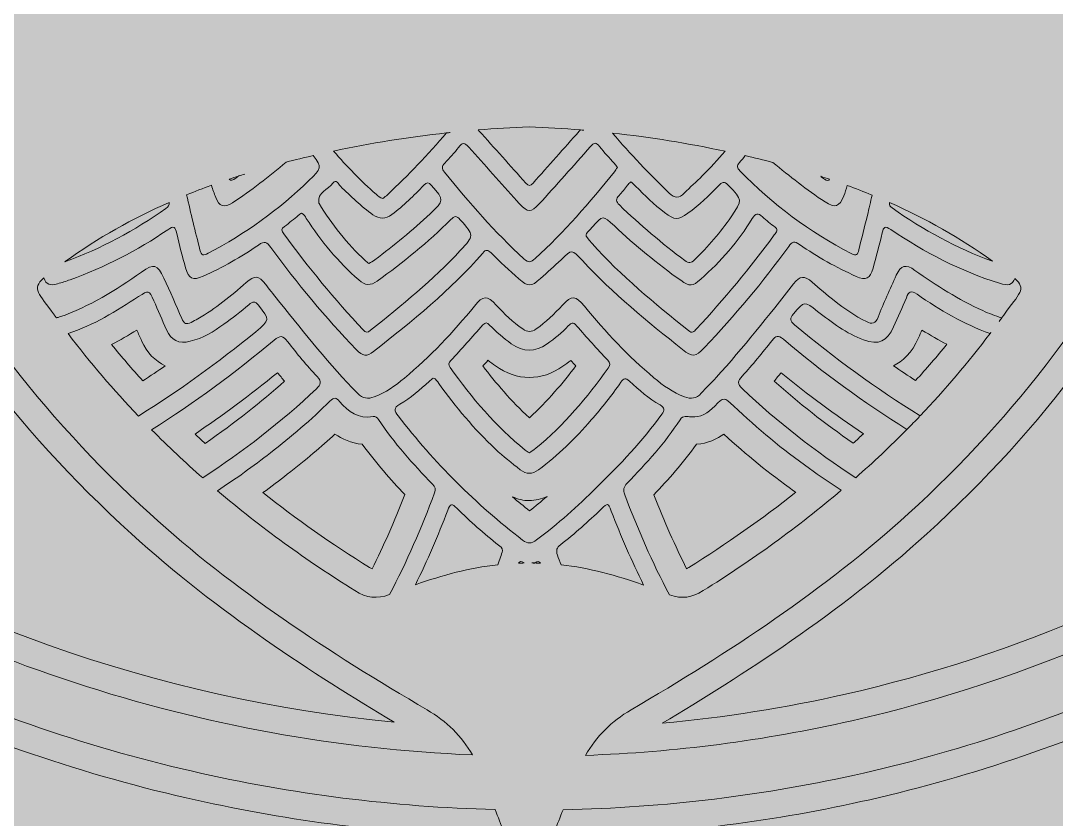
# Model space of a CAD drawing. Extents: x 140 to 2861, y -2860 to -140.
# Drawn here: x 1202 to 1809, y -2392 to -1924 of the extents above; entities that cross this region are included whole.
import ezdxf

# ---------------------------------------------------------------- set-up
doc = ezdxf.new("R2010")
doc.units = 0
doc.header["$MEASUREMENT"] = 0
doc.layers.add('Layer 1', color=7, linetype='Continuous')

# ---------------------------------------------------------------- blocks, each defined once
blk = doc.blocks.new('block 3')
at = {"layer": 'Layer 1', "lineweight": 0}
for points, knots in [([(1721.31, -2475.94), (1650.1, -2492.19), (1576.59, -2500.42), (1502.82, -2500.42), (1275.74, -2500.42), (1053.46, -2423.1), (876.93, -2282.7), (747.66, -2179.87), (646.42, -2042.83), (583.05, -1885.2), (585.7, -1885.24), (588.33, -1885.26), (590.95, -1885.26), (617.95, -1885.26), (644.51, -1883.12), (669.9, -1878.88), (675.18, -1878.01), (680.42, -1877.09), (685.59, -1876.14), (692.52, -1891.82), (699.86, -1907.26), (707.5, -1922.18), (707.63, -1922.44), (707.76, -1922.7), (707.9, -1922.96), (699.09, -1938.69), (698.57, -1955.99), (706.48, -1973.45), (718.93, -2001.08), (733.65, -2027.64), (747.71, -2052.23), (767.43, -2086.76), (788.67, -2119.44), (814.5, -2157.91), (821.77, -2168.68), (829.03, -2179.4), (836.3, -2190.13), (839.34, -2194.61), (844.35, -2197.16), (849.55, -2197.16), (851.2, -2197.16), (852.87, -2196.9), (854.5, -2196.37), (861.28, -2194.17), (865.78, -2187.74), (865.54, -2180.62), (865.06, -2166.24), (861.95, -2153.6), (859.29, -2144.17), (857.96, -2139.46), (856.57, -2134.72), (855.14, -2129.94), (881.3, -2157.11), (909.28, -2182.57), (938.82, -2206.07), (956.91, -2220.45), (975.89, -2234.36), (995.3, -2247.44), (1002.96, -2261.61), (1012.87, -2279.29), (1024.11, -2296.31), (1024.37, -2296.71), (1024.64, -2297.12), (1024.9, -2297.53), (1028.35, -2302.86), (1033.56, -2310.91), (1045.09, -2315.48), (1047, -2316.24), (1049.01, -2316.61), (1050.99, -2316.61), (1054.94, -2316.61), (1058.83, -2315.15), (1061.84, -2312.37), (1066.36, -2308.2), (1068.09, -2301.8), (1066.29, -2295.92), (1065.62, -2293.73), (1064.97, -2291.62), (1064.34, -2289.57), (1079.4, -2297.86), (1094.69, -2305.72), (1110.06, -2313.08), (1170.4, -2341.94), (1234.14, -2364.18), (1299.51, -2379.2), (1355.25, -2392.01), (1412.38, -2399.57), (1469.48, -2401.7), (1471.75, -2407.46), (1473.91, -2412.89), (1476.03, -2418.12), (1476.38, -2418.96), (1476.7, -2419.83), (1477.04, -2420.7), (1479.19, -2426.37), (1482.15, -2434.14), (1489.71, -2440.99), (1492.76, -2443.75), (1496.61, -2445.13), (1500.45, -2445.13), (1504.3, -2445.13), (1508.14, -2443.75), (1511.19, -2440.99), (1518.76, -2434.14), (1521.71, -2426.37), (1523.87, -2420.7), (1524.2, -2419.83), (1524.52, -2418.96), (1524.89, -2418.08), (1526.97, -2412.93), (1529.11, -2407.57), (1531.36, -2401.87), (1588.39, -2400.06), (1645.11, -2392.79), (1700.1, -2380.25), (1760.8, -2366.4), (1820.45, -2345.97), (1877.38, -2319.51), (1897.35, -2310.23), (1917.18, -2300.1), (1936.67, -2289.24), (1936, -2291.39), (1935.32, -2293.61), (1934.61, -2295.92), (1932.81, -2301.8), (1934.54, -2308.2), (1939.06, -2312.37), (1942.07, -2315.15), (1945.96, -2316.61), (1949.91, -2316.61), (1951.9, -2316.61), (1953.9, -2316.24), (1955.81, -2315.48), (1967.34, -2310.91), (1972.55, -2302.85), (1976, -2297.53), (1976.27, -2297.12), (1976.53, -2296.71), (1976.79, -2296.32), (1988.21, -2279.02), (1998.02, -2261.51), (2006.23, -2246.28), (2016.71, -2239.15), (2026.97, -2231.86), (2036.76, -2224.59), (2075.52, -2195.82), (2112.12, -2163.88), (2145.94, -2129.35), (2144.44, -2134.33), (2143, -2139.28), (2141.6, -2144.19), (2138.95, -2153.59), (2135.84, -2166.23), (2135.36, -2180.62), (2135.13, -2187.74), (2139.63, -2194.17), (2146.41, -2196.37), (2148.04, -2196.9), (2149.71, -2197.16), (2151.35, -2197.16), (2156.56, -2197.16), (2161.57, -2194.61), (2164.6, -2190.13), (2164.6, -2190.13), (2165.47, -2188.85), (2165.47, -2188.85), (2172.45, -2178.55), (2179.42, -2168.25), (2186.42, -2157.88), (2212.24, -2119.44), (2233.47, -2086.76), (2253.19, -2052.24), (2267.25, -2027.64), (2281.97, -2001.08), (2294.41, -1973.48), (2301.54, -1957.75), (2301.81, -1942.06), (2295.31, -1927.57), (2304.32, -1911.02), (2312.84, -1894.12), (2320.75, -1877.12), (2324.15, -1877.72), (2327.57, -1878.31), (2331, -1878.88), (2356.39, -1883.12), (2382.96, -1885.26), (2409.96, -1885.26), (2414.72, -1885.26), (2419.54, -1885.19), (2424.4, -1885.06), (2407.98, -1923.97), (2388.93, -1962.09), (2367.62, -1998.67), (2226.81, -2240.41), (1991.24, -2414.37), (1721.31, -2475.94)], [0, 0, 0, 0, 1, 1, 1, 2, 2, 2, 3, 3, 3, 4, 4, 4, 5, 5, 5, 6, 6, 6, 7, 7, 7, 8, 8, 8, 9, 9, 9, 10, 10, 10, 11, 11, 11, 12, 12, 12, 13, 13, 13, 14, 14, 14, 15, 15, 15, 16, 16, 16, 17, 17, 17, 18, 18, 18, 19, 19, 19, 20, 20, 20, 21, 21, 21, 22, 22, 22, 23, 23, 23, 24, 24, 24, 25, 25, 25, 26, 26, 26, 27, 27, 27, 28, 28, 28, 29, 29, 29, 30, 30, 30, 31, 31, 31, 32, 32, 32, 33, 33, 33, 34, 34, 34, 35, 35, 35, 36, 36, 36, 37, 37, 37, 38, 38, 38, 39, 39, 39, 40, 40, 40, 41, 41, 41, 42, 42, 42, 43, 43, 43, 44, 44, 44, 45, 45, 45, 46, 46, 46, 47, 47, 47, 48, 48, 48, 49, 49, 49, 50, 50, 50, 51, 51, 51, 52, 52, 52, 53, 53, 53, 54, 54, 54, 55, 55, 55, 56, 56, 56, 57, 57, 57, 58, 58, 58, 59, 59, 59, 60, 60, 60, 61, 61, 61, 62, 62, 62, 63, 63, 63, 64, 64, 64, 65, 65, 65, 65]), ([(981.07, -2045.25), (978.2, -2035.65), (979.65, -2028.34), (986.4, -2018.3), (997.96, -2001.21), (1009.4, -1983.73), (1020.46, -1966.83), (1023.2, -1962.65), (1025.94, -1958.47), (1028.69, -1954.28), (1034.43, -1945.5), (1040.19, -1936.55), (1045.76, -1927.9), (1055.42, -1912.87), (1065.3, -1897.51), (1075.52, -1882.45), (1081.13, -1926.75), (1093.76, -1970.8), (1113.89, -2016.38), (1147.85, -2093.23), (1198.05, -2161.28), (1267.37, -2224.41), (1318.04, -2270.59), (1375.07, -2307.24), (1421.41, -2334.81), (1282.46, -2321.32), (1149.33, -2274.02), (1033.55, -2196.69), (1029.33, -2184.91), (1025.03, -2173.06), (1020.85, -2161.55), (1007.06, -2123.61), (992.81, -2084.37), (981.07, -2045.25)], [0, 0, 0, 0, 1, 1, 1, 2, 2, 2, 3, 3, 3, 4, 4, 4, 5, 5, 5, 6, 6, 6, 7, 7, 7, 8, 8, 8, 9, 9, 9, 10, 10, 10, 11, 11, 11, 11]), ([(1733.53, -2224.41), (1802.85, -2161.28), (1853.05, -2093.23), (1887.01, -2016.37), (1907.14, -1970.8), (1919.77, -1926.76), (1925.38, -1882.45), (1935.6, -1897.51), (1945.48, -1912.87), (1955.15, -1927.9), (1960.71, -1936.55), (1966.47, -1945.5), (1972.22, -1954.29), (1974.97, -1958.48), (1977.72, -1962.68), (1980.46, -1966.87), (1991.52, -1983.76), (2002.95, -2001.22), (2014.48, -2018.27), (2021.25, -2028.34), (2022.71, -2035.65), (2019.84, -2045.23), (2008.1, -2084.36), (1993.84, -2123.59), (1980.06, -2161.53), (1975.96, -2172.83), (1971.73, -2184.46), (1967.59, -2196.03), (1881.18, -2254.31), (1786.46, -2295.47), (1685.99, -2318.38), (1650.84, -2326.4), (1614.84, -2332.09), (1578.52, -2335.39), (1625.03, -2307.76), (1682.51, -2270.92), (1733.53, -2224.41)], [0, 0, 0, 0, 1, 1, 1, 2, 2, 2, 3, 3, 3, 4, 4, 4, 5, 5, 5, 6, 6, 6, 7, 7, 7, 8, 8, 8, 9, 9, 9, 10, 10, 10, 11, 11, 11, 12, 12, 12, 12]), ([(1270.53, -2104.96), (1271.46, -2107.07), (1272.39, -2109.19), (1273.34, -2111.31), (1276.43, -2118.22), (1281.27, -2123.23), (1287.24, -2125.89), (1282.84, -2128.93), (1278.45, -2131.89), (1274.06, -2134.76), (1267.77, -2127.83), (1261.64, -2120.72), (1255.72, -2113.48), (1260.76, -2110.84), (1265.67, -2107.97), (1270.53, -2104.96)], [0, 0, 0, 0, 1, 1, 1, 2, 2, 2, 3, 3, 3, 4, 4, 4, 5, 5, 5, 5]), ([(1728.72, -2109.44), (1729.38, -2107.96), (1730.05, -2106.48), (1730.72, -2105.01), (1735.75, -2108.12), (1740.59, -2110.88), (1745.34, -2113.33), (1739.45, -2120.53), (1733.34, -2127.62), (1727.02, -2134.58), (1722.66, -2131.74), (1718.32, -2128.84), (1714, -2125.87), (1719.34, -2123.42), (1724.72, -2118.56), (1728.72, -2109.44)], [0, 0, 0, 0, 1, 1, 1, 2, 2, 2, 3, 3, 3, 4, 4, 4, 5, 5, 5, 5]), ([(1500.62, -2156.38), (1489.88, -2146.66), (1480.81, -2135.81), (1473.37, -2125.99), (1474.36, -2124.89), (1475.36, -2123.79), (1476.36, -2122.69), (1477.79, -2123.82), (1479.25, -2124.91), (1480.74, -2125.98), (1487.05, -2130.48), (1493.73, -2132.77), (1500.61, -2132.77), (1507.34, -2132.77), (1513.91, -2130.58), (1520.2, -2126.21), (1521.83, -2125.08), (1523.38, -2123.92), (1524.88, -2122.75), (1525.88, -2123.85), (1526.88, -2124.95), (1527.87, -2126.03), (1520.39, -2135.84), (1511.29, -2146.71), (1500.62, -2156.38)], [0, 0, 0, 0, 1, 1, 1, 2, 2, 2, 3, 3, 3, 4, 4, 4, 5, 5, 5, 6, 6, 6, 7, 7, 7, 8, 8, 8, 8]), ([(1353, -2130), (1354.38, -2131.67), (1355.75, -2133.3), (1357.11, -2134.89), (1343.52, -2147.16), (1328.38, -2159.03), (1310.55, -2171.41), (1308.57, -2169.59), (1306.59, -2167.76), (1304.64, -2165.91), (1320.71, -2155.07), (1336.69, -2143.19), (1353, -2130)], [0, 0, 0, 0, 1, 1, 1, 2, 2, 2, 3, 3, 3, 4, 4, 4, 4]), ([(1648.17, -2130.05), (1663.65, -2142.68), (1679.79, -2154.64), (1696.41, -2165.77), (1694.44, -2167.63), (1692.46, -2169.48), (1690.46, -2171.32), (1673.57, -2159.64), (1658.29, -2147.61), (1644.13, -2134.85), (1645.47, -2133.29), (1646.81, -2131.69), (1648.17, -2130.05)], [0, 0, 0, 0, 1, 1, 1, 2, 2, 2, 3, 3, 3, 4, 4, 4, 4]), ([(1408.39, -2245.01), (1407.93, -2244.78), (1407.42, -2244.5), (1406.87, -2244.15), (1384.71, -2230.34), (1363.78, -2215.63), (1344.41, -2200.27), (1349.37, -2196.71), (1354.12, -2193.15), (1358.74, -2189.54), (1369.8, -2180.82), (1378.75, -2173.27), (1386.65, -2165.97), (1390.8, -2168.83), (1396.15, -2171.32), (1402.7, -2171.87), (1410.62, -2182.93), (1419.39, -2192.75), (1427.59, -2201.43), (1421.43, -2217.34), (1415.1, -2231.71), (1408.39, -2245.01)], [0, 0, 0, 0, 1, 1, 1, 2, 2, 2, 3, 3, 3, 4, 4, 4, 5, 5, 5, 6, 6, 6, 7, 7, 7, 7]), ([(1598.55, -2171.87), (1605.29, -2171.5), (1610.71, -2168.77), (1614.6, -2166.01), (1627.73, -2178.08), (1641.45, -2189.22), (1655.46, -2199.18), (1655.88, -2199.48), (1656.3, -2199.78), (1656.73, -2200.09), (1637.24, -2215.54), (1616.23, -2230.31), (1594.04, -2244.15), (1593.59, -2244.43), (1593.18, -2244.67), (1592.8, -2244.87), (1586.1, -2231.63), (1579.78, -2217.32), (1573.63, -2201.47), (1581.88, -2192.8), (1590.73, -2182.97), (1598.55, -2171.87)], [0, 0, 0, 0, 1, 1, 1, 2, 2, 2, 3, 3, 3, 4, 4, 4, 5, 5, 5, 6, 6, 6, 7, 7, 7, 7]), ([(1500.58, -2204.94), (1504.14, -2204.94), (1507.63, -2204.1), (1510.98, -2202.46), (1507.51, -2205.48), (1504.11, -2208.31), (1500.72, -2210.99), (1497.33, -2208.27), (1493.98, -2205.51), (1490.69, -2202.69), (1493.86, -2204.18), (1497.17, -2204.94), (1500.58, -2204.94)], [0, 0, 0, 0, 1, 1, 1, 2, 2, 2, 3, 3, 3, 4, 4, 4, 4])]:
    blk.add_open_spline(points, degree=3, knots=knots, dxfattribs=at)
blk = doc.blocks.new('block 5')
at = {"layer": 'Layer 1', "lineweight": 0}
for points, knots in [([(1020.25, -2207.04), (1020.25, -2207.03), (1020.24, -2207.03), (1020.24, -2207.03), (1001.66, -2154.77), (981.7, -2103), (965.74, -2049.83), (961.09, -2034.27), (964.7, -2021.9), (973.15, -2009.33), (987.44, -1988.2), (1001.31, -1966.84), (1015.3, -1945.52), (1036.43, -1913.24), (1056.6, -1880.31), (1079.39, -1849.11), (1080.89, -1847.08), (1082.42, -1843.81), (1085.57, -1844.97), (1088.3, -1845.96), (1088.34, -1849.23), (1088.69, -1851.88), (1088.92, -1853.53), (1088.99, -1855.22), (1089.11, -1856.91), (1092.76, -1910.36), (1107.01, -1961.19), (1128.53, -2009.91), (1163.26, -2088.52), (1214.82, -2154.91), (1278.14, -2212.59), (1327.55, -2257.62), (1383.19, -2293.89), (1440.63, -2327.58), (1452.06, -2334.29), (1460.94, -2343.06), (1467.26, -2354.04), (1308.83, -2347.33), (1152.74, -2296.7), (1020.25, -2207.04)], [0, 0, 0, 0, 1, 1, 1, 2, 2, 2, 3, 3, 3, 4, 4, 4, 5, 5, 5, 6, 6, 6, 7, 7, 7, 8, 8, 8, 9, 9, 9, 10, 10, 10, 11, 11, 11, 12, 12, 12, 13, 13, 13, 13]), ([(1560.27, -2327.58), (1617.71, -2293.89), (1673.35, -2257.62), (1722.76, -2212.59), (1786.08, -2154.91), (1837.64, -2088.52), (1872.37, -2009.91), (1893.89, -1961.19), (1908.14, -1910.36), (1911.8, -1856.91), (1911.91, -1855.22), (1911.99, -1853.53), (1912.22, -1851.88), (1912.56, -1849.23), (1912.6, -1845.96), (1915.33, -1844.97), (1918.48, -1843.81), (1920.02, -1847.08), (1921.52, -1849.11), (1944.3, -1880.31), (1964.47, -1913.24), (1985.6, -1945.52), (1999.59, -1966.84), (2013.46, -1988.2), (2027.75, -2009.33), (2036.2, -2021.9), (2039.82, -2034.27), (2035.17, -2049.83), (2019.28, -2102.76), (1999.42, -2154.32), (1980.9, -2206.34), (1893.08, -2266.33), (1794.34, -2310.08), (1689.55, -2333.98), (1638.11, -2345.72), (1585.86, -2352.4), (1533.53, -2354.26), (1539.85, -2343.17), (1548.77, -2334.33), (1560.27, -2327.58)], [0, 0, 0, 0, 1, 1, 1, 2, 2, 2, 3, 3, 3, 4, 4, 4, 5, 5, 5, 6, 6, 6, 7, 7, 7, 8, 8, 8, 9, 9, 9, 10, 10, 10, 11, 11, 11, 12, 12, 12, 13, 13, 13, 13]), ([(1724.87, -2491.54), (1425.79, -2559.76), (1106.27, -2485.55), (866.98, -2295.22), (723.83, -2181.37), (620.75, -2032.29), (559.33, -1868.3), (558.6, -1868.26), (557.87, -1868.21), (557.15, -1868.16), (593.85, -1870.51), (630.65, -1869.2), (667.27, -1863.1), (676.61, -1861.55), (685.91, -1859.87), (695.17, -1858.03), (703.39, -1877.35), (712.25, -1896.33), (721.74, -1914.89), (723.29, -1917.93), (724.87, -1920.95), (726.45, -1923.96), (726.14, -1924.37), (725.83, -1924.78), (725.52, -1925.19), (715.76, -1938.14), (714.42, -1952.2), (721.07, -1966.88), (733.05, -1993.47), (747.15, -2019.02), (761.6, -2044.3), (782.08, -2080.15), (804.75, -2114.69), (827.76, -2148.96), (835.02, -2159.72), (842.29, -2170.44), (849.55, -2181.16), (849.16, -2169.67), (846.86, -2159.03), (843.9, -2148.54), (835.32, -2118.29), (825.31, -2088.56), (814.42, -2059.15), (853.93, -2108.88), (898.82, -2153.81), (948.78, -2193.54), (967.7, -2208.6), (987.31, -2222.88), (1007.5, -2236.36), (1012.17, -2245.06), (1016.94, -2253.71), (1021.9, -2262.26), (1026.85, -2270.8), (1032.01, -2279.24), (1037.47, -2287.51), (1040.66, -2292.35), (1043.54, -2297.65), (1050.99, -2300.61), (1048.23, -2291.58), (1045.84, -2283.97), (1043.5, -2276.37), (1041.3, -2269.22), (1039.02, -2262.11), (1036.69, -2255.01), (1062.63, -2270.89), (1089.43, -2285.47), (1116.97, -2298.64), (1176.25, -2327), (1238.87, -2348.85), (1303.09, -2363.61), (1361.41, -2377.01), (1421.01, -2384.52), (1480.53, -2386.04), (1483.92, -2394.73), (1487.34, -2403.42), (1490.85, -2412.07), (1493.15, -2417.72), (1494.76, -2423.98), (1500.45, -2429.13), (1506.14, -2423.98), (1507.75, -2417.72), (1510.06, -2412.07), (1513.55, -2403.45), (1516.96, -2394.81), (1520.33, -2386.15), (1579.84, -2384.97), (1639.02, -2377.77), (1696.54, -2364.65), (1756.15, -2351.05), (1814.72, -2330.98), (1870.64, -2305), (1902.77, -2290.07), (1934.12, -2273.13), (1964.42, -2254.37), (1962.02, -2261.68), (1959.67, -2269.01), (1957.4, -2276.37), (1955.06, -2283.97), (1952.68, -2291.58), (1949.91, -2300.61), (1957.36, -2297.65), (1960.25, -2292.35), (1963.43, -2287.51), (1974.58, -2270.62), (1984.47, -2253.03), (1994, -2235.24), (2005.25, -2227.66), (2016.34, -2219.83), (2027.23, -2211.74), (2075.88, -2175.62), (2121.07, -2134.43), (2161.53, -2089.33), (2169.8, -2080.11), (2177.87, -2070.71), (2185.75, -2061.15), (2175.14, -2089.91), (2165.39, -2118.98), (2157, -2148.54), (2154.04, -2159.03), (2151.74, -2169.67), (2151.36, -2181.16), (2158.62, -2170.44), (2165.88, -2159.72), (2173.14, -2148.96), (2196.15, -2114.69), (2218.82, -2080.15), (2239.3, -2044.3), (2253.75, -2019.02), (2267.85, -1993.47), (2279.84, -1966.88), (2286.08, -1953.09), (2285.27, -1939.84), (2277.05, -1927.55), (2289.5, -1905.21), (2300.96, -1882.39), (2311.38, -1859.14), (2318.78, -1860.54), (2326.19, -1861.86), (2333.63, -1863.1), (2371.89, -1869.48), (2410.35, -1870.63), (2448.69, -1867.82), (2429.8, -1915.98), (2407.27, -1962.4), (2381.45, -2006.73), (2240.59, -2248.53), (2002, -2428.33), (1724.87, -2491.54)], [0, 0, 0, 0, 1, 1, 1, 2, 2, 2, 3, 3, 3, 4, 4, 4, 5, 5, 5, 6, 6, 6, 7, 7, 7, 8, 8, 8, 9, 9, 9, 10, 10, 10, 11, 11, 11, 12, 12, 12, 13, 13, 13, 14, 14, 14, 15, 15, 15, 16, 16, 16, 17, 17, 17, 18, 18, 18, 19, 19, 19, 20, 20, 20, 21, 21, 21, 22, 22, 22, 23, 23, 23, 24, 24, 24, 25, 25, 25, 26, 26, 26, 27, 27, 27, 28, 28, 28, 29, 29, 29, 30, 30, 30, 31, 31, 31, 32, 32, 32, 33, 33, 33, 34, 34, 34, 35, 35, 35, 36, 36, 36, 37, 37, 37, 38, 38, 38, 39, 39, 39, 40, 40, 40, 41, 41, 41, 42, 42, 42, 43, 43, 43, 44, 44, 44, 45, 45, 45, 46, 46, 46, 47, 47, 47, 48, 48, 48, 49, 49, 49, 49]), ([(1417.46, -2025.62), (1416.62, -2026.43), (1415.58, -2027.12), (1414.77, -2027.78), (1412.89, -2027.62), (1411.89, -2026.35), (1410.77, -2025.39), (1401.82, -2017.52), (1393.56, -2009.03), (1385.88, -2000.07), (1407.59, -1995.46), (1429.49, -1991.85), (1452.12, -1989.43), (1452.12, -1989.43), (1452.16, -1989.39), (1452.16, -1989.39), (1452.85, -1989.32), (1453.54, -1989.24), (1454.23, -1989.17), (1453.53, -1989.25), (1452.83, -1989.34), (1452.12, -1989.43), (1441.21, -2002.11), (1429.76, -2014.17), (1417.46, -2025.62)], [0, 0, 0, 0, 1, 1, 1, 2, 2, 2, 3, 3, 3, 4, 4, 4, 5, 5, 5, 6, 6, 6, 7, 7, 7, 8, 8, 8, 8]), ([(1470.67, -1987.66), (1480.43, -1986.86), (1490.35, -1986.28), (1500.45, -1985.93), (1510.67, -1986.28), (1520.66, -1986.86), (1530.5, -1987.7), (1530.5, -1987.7), (1530.54, -1987.66), (1530.54, -1987.66), (1531.18, -1987.72), (1531.82, -1987.78), (1532.46, -1987.84), (1531.8, -1987.79), (1531.15, -1987.74), (1530.5, -1987.7), (1530.31, -1987.93), (1530.11, -1988.12), (1529.88, -1988.36), (1520.85, -1998.54), (1511.75, -2008.64), (1502.76, -2018.86), (1501.14, -2020.71), (1500.11, -2020.71), (1498.53, -2018.9), (1489.42, -2008.57), (1480.24, -1998.31), (1471.02, -1988.12), (1470.87, -1987.93), (1470.79, -1987.82), (1470.67, -1987.66)], [0, 0, 0, 0, 1, 1, 1, 2, 2, 2, 3, 3, 3, 4, 4, 4, 5, 5, 5, 6, 6, 6, 7, 7, 7, 8, 8, 8, 9, 9, 9, 10, 10, 10, 10]), ([(1549.29, -1989.47), (1571.84, -1991.97), (1593.66, -1995.54), (1615.33, -2000.15), (1611.03, -2005.11), (1606.57, -2009.95), (1601.96, -2014.67), (1598.58, -2018.13), (1594.78, -2021.21), (1591.43, -2024.66), (1588.36, -2027.89), (1585.98, -2027.97), (1582.56, -2024.7), (1570.84, -2013.52), (1559.85, -2001.73), (1549.29, -1989.47)], [0, 0, 0, 0, 1, 1, 1, 2, 2, 2, 3, 3, 3, 4, 4, 4, 5, 5, 5, 5]), ([(1450.89, -2012.45), (1449.24, -2010.37), (1449.12, -2008.99), (1451, -2007.07), (1453.88, -2004.15), (1456.69, -2001.11), (1459.11, -1997.88), (1461.3, -1994.93), (1462.64, -1994.85), (1465.14, -1997.73), (1474.36, -2008.33), (1483.81, -2018.75), (1493.19, -2029.2), (1493.8, -2029.89), (1494.38, -2030.58), (1495.03, -2031.23), (1499.53, -2036), (1501.8, -2036.08), (1506.18, -2031.27), (1516.32, -2020.05), (1526.46, -2008.83), (1536.38, -1997.46), (1538.57, -1995), (1539.72, -1994.77), (1541.79, -1997.42), (1544.44, -2000.88), (1547.52, -2004.03), (1550.44, -2007.34), (1551.01, -2007.99), (1551.51, -2008.72), (1552.21, -2009.6), (1551.55, -2010.52), (1551.05, -2011.45), (1550.44, -2012.25), (1536.03, -2030.2), (1521.01, -2047.53), (1503.99, -2063.09), (1501.57, -2065.28), (1500.11, -2065.7), (1497.42, -2063.2), (1480.4, -2047.64), (1465.37, -2030.27), (1450.89, -2012.45)], [0, 0, 0, 0, 1, 1, 1, 2, 2, 2, 3, 3, 3, 4, 4, 4, 5, 5, 5, 6, 6, 6, 7, 7, 7, 8, 8, 8, 9, 9, 9, 10, 10, 10, 11, 11, 11, 12, 12, 12, 13, 13, 13, 14, 14, 14, 14]), ([(1314.26, -2020.13), (1315.07, -2022.51), (1315.87, -2024.86), (1316.76, -2027.2), (1318.72, -2032.5), (1321.75, -2033.46), (1326.59, -2030.35), (1337.66, -2023.17), (1348.03, -2015.1), (1358.1, -2006.57), (1363.32, -2005.22), (1368.63, -2003.92), (1373.93, -2002.73), (1379.19, -2009.68), (1378.81, -2010.22), (1371.39, -2017.4), (1353.8, -2034.46), (1334.12, -2048.56), (1312.38, -2059.94), (1309.69, -2061.32), (1308.34, -2061.55), (1307.5, -2057.98), (1304.85, -2047.22), (1302.19, -2036.5), (1299.74, -2025.74), (1304.54, -2023.78), (1309.38, -2021.94), (1314.26, -2020.13)], [0, 0, 0, 0, 1, 1, 1, 2, 2, 2, 3, 3, 3, 4, 4, 4, 5, 5, 5, 6, 6, 6, 7, 7, 7, 8, 8, 8, 9, 9, 9, 9]), ([(1698.75, -2037.69), (1697.13, -2044.45), (1695.33, -2051.17), (1693.75, -2057.94), (1693.1, -2060.7), (1692.33, -2061.74), (1689.29, -2060.17), (1664.97, -2047.45), (1643.19, -2031.39), (1624.05, -2011.68), (1622.44, -2009.99), (1621.94, -2008.72), (1623.82, -2006.8), (1624.94, -2005.65), (1625.98, -2004.15), (1627.01, -2002.73), (1632.47, -2003.95), (1637.85, -2005.3), (1643.23, -2006.68), (1643.23, -2006.68), (1643.27, -2006.68), (1643.27, -2006.68), (1653.22, -2014.83), (1663.17, -2022.78), (1673.89, -2029.89), (1679.57, -2033.65), (1682.57, -2032.73), (1684.88, -2026.39), (1685.61, -2024.36), (1686.3, -2022.32), (1686.95, -2020.25), (1691.83, -2022.01), (1696.67, -2023.86), (1701.47, -2025.86), (1700.59, -2029.81), (1699.67, -2033.73), (1698.75, -2037.69)], [0, 0, 0, 0, 1, 1, 1, 2, 2, 2, 3, 3, 3, 4, 4, 4, 5, 5, 5, 6, 6, 6, 7, 7, 7, 8, 8, 8, 9, 9, 9, 10, 10, 10, 11, 11, 11, 12, 12, 12, 12]), ([(1333.78, -2013.56), (1332.55, -2013.94), (1331.28, -2014.33), (1330.05, -2014.75), (1329.59, -2015.14), (1329.17, -2015.48), (1328.71, -2015.83), (1326.67, -2017.33), (1325.52, -2017.56), (1324.71, -2016.48), (1326.48, -2015.9), (1328.28, -2015.33), (1330.05, -2014.75), (1330.09, -2014.75), (1330.13, -2014.71), (1330.17, -2014.67), (1331.36, -2014.29), (1332.59, -2013.91), (1333.78, -2013.56)], [0, 0, 0, 0, 1, 1, 1, 2, 2, 2, 3, 3, 3, 4, 4, 4, 5, 5, 5, 6, 6, 6, 6]), ([(1671.35, -2014.87), (1673.08, -2015.44), (1674.85, -2016.02), (1676.58, -2016.6), (1675.92, -2017.56), (1675.08, -2017.59), (1673.54, -2016.48), (1672.81, -2015.94), (1672.08, -2015.4), (1671.35, -2014.87)], [0, 0, 0, 0, 1, 1, 1, 2, 2, 2, 3, 3, 3, 3]), ([(1442.4, -2036.81), (1432.14, -2046.49), (1421.3, -2055.4), (1410.01, -2063.78), (1408.93, -2064.58), (1407.74, -2065.24), (1406.59, -2066.01), (1405.7, -2065.31), (1404.97, -2064.82), (1404.32, -2064.2), (1393.75, -2054.33), (1384.88, -2043.11), (1377.35, -2030.81), (1377.27, -2030.66), (1377.12, -2030.54), (1377.12, -2030.39), (1376.31, -2024.05), (1382.73, -2022.82), (1385.45, -2018.94), (1387.45, -2016.1), (1388.72, -2019.55), (1389.84, -2020.63), (1395.94, -2026.47), (1401.94, -2032.43), (1408.89, -2037.34), (1412.77, -2040.15), (1416.19, -2040.03), (1420.03, -2037.19), (1426.84, -2032.12), (1432.87, -2026.2), (1438.78, -2020.13), (1440.59, -2018.29), (1441.55, -2018.17), (1443.32, -2020.25), (1450.73, -2028.93), (1450.81, -2028.89), (1442.4, -2036.81)], [0, 0, 0, 0, 1, 1, 1, 2, 2, 2, 3, 3, 3, 4, 4, 4, 5, 5, 5, 6, 6, 6, 7, 7, 7, 8, 8, 8, 9, 9, 9, 10, 10, 10, 11, 11, 11, 12, 12, 12, 12]), ([(1618.87, -2038.57), (1612.6, -2047.72), (1605.42, -2056.05), (1597.47, -2063.78), (1595.47, -2065.74), (1594.05, -2065.89), (1591.78, -2064.2), (1578.26, -2054.17), (1565.5, -2043.34), (1553.4, -2031.66), (1551.28, -2029.62), (1551.17, -2028.16), (1553.2, -2026.09), (1554.97, -2024.24), (1556.47, -2022.13), (1558.08, -2020.13), (1558.66, -2019.48), (1559.31, -2018.86), (1560.08, -2018.06), (1561.08, -2018.98), (1562, -2019.75), (1562.85, -2020.55), (1568.23, -2026.09), (1573.76, -2031.46), (1579.91, -2036.15), (1585.79, -2040.65), (1587.59, -2040.72), (1593.59, -2036.46), (1600.12, -2031.81), (1605.96, -2026.28), (1611.41, -2020.4), (1613.57, -2018.09), (1614.79, -2017.48), (1617.33, -2020.17), (1625.51, -2028.81), (1625.67, -2028.7), (1618.87, -2038.57)], [0, 0, 0, 0, 1, 1, 1, 2, 2, 2, 3, 3, 3, 4, 4, 4, 5, 5, 5, 6, 6, 6, 7, 7, 7, 8, 8, 8, 9, 9, 9, 10, 10, 10, 11, 11, 11, 12, 12, 12, 12]), ([(1228.54, -2064.85), (1247.83, -2050.91), (1268.23, -2039.49), (1289.48, -2030.12), (1289.63, -2031.7), (1289.05, -2032.73), (1287.59, -2033.77), (1269.19, -2046.68), (1249.52, -2057.21), (1228.43, -2065.01), (1228.39, -2065.01), (1228.35, -2065.05), (1228.31, -2065.05), (1228.39, -2064.97), (1228.46, -2064.93), (1228.54, -2064.85)], [0, 0, 0, 0, 1, 1, 1, 2, 2, 2, 3, 3, 3, 4, 4, 4, 5, 5, 5, 5]), ([(1772.09, -2064.66), (1751.04, -2056.94), (1731.56, -2046.3), (1713.23, -2033.42), (1712, -2032.58), (1711.5, -2031.7), (1711.77, -2030.27), (1732.79, -2039.61), (1753.04, -2050.87), (1772.09, -2064.66)], [0, 0, 0, 0, 1, 1, 1, 2, 2, 2, 3, 3, 3, 3]), ([(1357.14, -2044.18), (1359.98, -2042.18), (1362.59, -2039.88), (1365.32, -2037.69), (1365.9, -2037.23), (1366.47, -2036.84), (1366.97, -2036.46), (1368.74, -2036.96), (1369.13, -2038.42), (1369.82, -2039.49), (1378.42, -2052.94), (1388.61, -2065.01), (1400.63, -2075.61), (1404.32, -2078.88), (1407.43, -2079.07), (1411.43, -2076.23), (1426.72, -2065.31), (1441.21, -2053.44), (1454.58, -2040.22), (1456.73, -2038.11), (1457.88, -2037.73), (1460.11, -2040.3), (1468.22, -2049.56), (1468.41, -2049.52), (1460.07, -2058.44), (1444.01, -2075.61), (1425.87, -2090.48), (1407.59, -2105.12), (1405.74, -2106.58), (1404.74, -2106.54), (1403.13, -2104.81), (1386.53, -2086.98), (1371.01, -2068.27), (1356.64, -2048.6), (1355.29, -2046.8), (1355.1, -2045.64), (1357.14, -2044.18)], [0, 0, 0, 0, 1, 1, 1, 2, 2, 2, 3, 3, 3, 4, 4, 4, 5, 5, 5, 6, 6, 6, 7, 7, 7, 8, 8, 8, 9, 9, 9, 10, 10, 10, 11, 11, 11, 12, 12, 12, 12]), ([(1537.53, -2044.53), (1543.75, -2037.61), (1543.79, -2037.61), (1550.44, -2043.91), (1562.66, -2055.44), (1575.57, -2066.12), (1589.32, -2075.8), (1594.7, -2079.57), (1596.08, -2079.53), (1601.15, -2075.07), (1612.95, -2064.78), (1623.02, -2052.94), (1631.24, -2039.61), (1633.16, -2036.46), (1634.62, -2036.08), (1637.27, -2038.65), (1639.5, -2040.88), (1642.15, -2042.68), (1644.61, -2044.68), (1645.22, -2045.14), (1645.84, -2045.6), (1645.72, -2046.83), (1645.34, -2047.45), (1644.76, -2048.33), (1644.15, -2049.18), (1630.05, -2068.46), (1614.87, -2086.87), (1598.54, -2104.35), (1597.12, -2105.85), (1596.16, -2107.12), (1593.82, -2105.27), (1574.03, -2089.33), (1554.32, -2073.34), (1537.41, -2054.21), (1532.26, -2048.37), (1532.92, -2049.75), (1537.53, -2044.53)], [0, 0, 0, 0, 1, 1, 1, 2, 2, 2, 3, 3, 3, 4, 4, 4, 5, 5, 5, 6, 6, 6, 7, 7, 7, 8, 8, 8, 9, 9, 9, 10, 10, 10, 11, 11, 11, 12, 12, 12, 12]), ([(1702.09, -2068.7), (1703.93, -2061.86), (1705.85, -2055.02), (1707.39, -2048.06), (1708.2, -2044.34), (1709.16, -2043.87), (1712.46, -2046.1), (1732.21, -2059.47), (1753.27, -2070.35), (1776.09, -2077.53), (1781.31, -2079.22), (1783.62, -2078.61), (1785.16, -2074.69), (1792.11, -2081.11), (1787.92, -2083.33), (1778.66, -2096.21), (1778.28, -2096.74), (1777.9, -2097.28), (1777.51, -2097.82), (1776.99, -2098.51), (1776.48, -2099.2), (1775.97, -2099.9), (1776.47, -2099.2), (1776.97, -2098.51), (1777.47, -2097.82), (1773.67, -2096.67), (1769.98, -2095.24), (1766.33, -2093.59), (1752.23, -2087.18), (1739.2, -2078.95), (1726.6, -2070), (1721.22, -2066.2), (1718.38, -2066.89), (1715.69, -2072.88), (1712.04, -2081.03), (1708.2, -2089.1), (1705.01, -2097.4), (1703.43, -2101.39), (1701.51, -2101.62), (1698.21, -2100.01), (1691.37, -2096.67), (1685.18, -2092.36), (1679.23, -2087.68), (1674.85, -2084.22), (1670.58, -2080.57), (1666.36, -2076.92), (1661.75, -2072.92), (1659.33, -2073.04), (1655.52, -2077.88), (1640.84, -2096.55), (1626.09, -2115.15), (1610.15, -2132.78), (1607.3, -2135.9), (1604.19, -2138.82), (1601.39, -2142), (1598.58, -2145.23), (1595.31, -2145.5), (1591.55, -2144.16), (1584.75, -2141.66), (1579.06, -2137.43), (1573.57, -2132.9), (1558.51, -2120.37), (1545.21, -2106.12), (1532.88, -2090.98), (1527.69, -2084.6), (1525.46, -2084.49), (1520.01, -2090.4), (1515.28, -2095.51), (1510.33, -2100.36), (1504.56, -2104.35), (1501.83, -2106.27), (1499.45, -2106.27), (1496.69, -2104.35), (1490.96, -2100.32), (1485.97, -2095.48), (1481.24, -2090.4), (1475.67, -2084.49), (1473.71, -2084.56), (1468.41, -2090.98), (1455.88, -2106.16), (1442.59, -2120.6), (1427.33, -2133.17), (1421.96, -2137.59), (1416.38, -2141.74), (1409.7, -2144.16), (1405.97, -2145.5), (1402.9, -2145.12), (1399.86, -2142.04), (1383.53, -2125.37), (1369.09, -2107.12), (1354.49, -2088.98), (1351.64, -2085.45), (1348.88, -2081.84), (1346.07, -2078.26), (1341.81, -2072.92), (1339.62, -2072.69), (1334.58, -2077.19), (1325.79, -2085.06), (1316.56, -2092.4), (1306.34, -2098.4), (1305.04, -2099.16), (1303.62, -2099.74), (1302.31, -2100.47), (1299.54, -2102.01), (1298.12, -2101.2), (1296.89, -2098.24), (1293.59, -2090.29), (1289.98, -2082.45), (1286.37, -2074.61), (1282.56, -2066.28), (1280.64, -2065.81), (1273.26, -2071), (1258.2, -2081.49), (1242.79, -2091.33), (1225.27, -2097.32), (1224.7, -2097.51), (1224.05, -2097.63), (1223.43, -2097.82), (1223.01, -2097.28), (1222.62, -2096.74), (1222.24, -2096.21), (1212.86, -2083.18), (1208.71, -2081.03), (1215.98, -2074.46), (1217.36, -2078.34), (1219.59, -2079.15), (1224.12, -2077.84), (1226.62, -2077.15), (1229.04, -2076.38), (1231.46, -2075.5), (1251.79, -2068.2), (1270.84, -2058.4), (1288.63, -2046.18), (1292.24, -2043.72), (1293.13, -2044.45), (1293.93, -2048.37), (1295.39, -2055.17), (1297.28, -2061.86), (1299.08, -2068.58), (1300.81, -2074.92), (1303.46, -2076.15), (1309.42, -2073.42), (1320.75, -2068.27), (1331.63, -2062.32), (1341.77, -2055.13), (1345.38, -2052.56), (1346.84, -2053.52), (1349.11, -2056.59), (1364.4, -2077.69), (1381.15, -2097.59), (1399.17, -2116.38), (1403.05, -2120.45), (1405.2, -2120.68), (1409.35, -2117.45), (1432.02, -2099.78), (1454.38, -2081.72), (1473.25, -2059.86), (1475.21, -2057.59), (1476.21, -2057.86), (1478.17, -2059.78), (1483.43, -2064.97), (1488.85, -2070.04), (1494.42, -2074.92), (1499.99, -2079.84), (1501.45, -2079.76), (1507.14, -2074.77), (1511.21, -2071.19), (1515.24, -2067.5), (1519.16, -2063.74), (1525.62, -2057.55), (1525.58, -2057.51), (1531.73, -2064.24), (1549.52, -2083.56), (1569.76, -2100.12), (1590.36, -2116.3), (1596.35, -2121.03), (1597.85, -2120.91), (1603.27, -2115.19), (1620.98, -2096.51), (1637.54, -2076.88), (1652.6, -2055.98), (1654.64, -2053.17), (1655.98, -2052.71), (1658.98, -2054.83), (1669.39, -2062.09), (1680.53, -2068.27), (1692.1, -2073.54), (1697.79, -2076.15), (1700.48, -2074.8), (1702.09, -2068.7)], [0, 0, 0, 0, 1, 1, 1, 2, 2, 2, 3, 3, 3, 4, 4, 4, 5, 5, 5, 6, 6, 6, 7, 7, 7, 8, 8, 8, 9, 9, 9, 10, 10, 10, 11, 11, 11, 12, 12, 12, 13, 13, 13, 14, 14, 14, 15, 15, 15, 16, 16, 16, 17, 17, 17, 18, 18, 18, 19, 19, 19, 20, 20, 20, 21, 21, 21, 22, 22, 22, 23, 23, 23, 24, 24, 24, 25, 25, 25, 26, 26, 26, 27, 27, 27, 28, 28, 28, 29, 29, 29, 30, 30, 30, 31, 31, 31, 32, 32, 32, 33, 33, 33, 34, 34, 34, 35, 35, 35, 36, 36, 36, 37, 37, 37, 38, 38, 38, 39, 39, 39, 40, 40, 40, 41, 41, 41, 42, 42, 42, 43, 43, 43, 44, 44, 44, 45, 45, 45, 46, 46, 46, 47, 47, 47, 48, 48, 48, 49, 49, 49, 50, 50, 50, 51, 51, 51, 52, 52, 52, 53, 53, 53, 54, 54, 54, 55, 55, 55, 56, 56, 56, 57, 57, 57, 58, 58, 58, 59, 59, 59, 60, 60, 60, 61, 61, 61, 62, 62, 62, 63, 63, 63, 63]), ([(1271.42, -2155.41), (1256.9, -2140.16), (1243.18, -2124.06), (1230.31, -2107.08), (1245.18, -2102.12), (1258.47, -2093.82), (1271.61, -2085.33), (1277.6, -2081.49), (1277.6, -2081.37), (1280.45, -2087.75), (1282.95, -2093.4), (1285.4, -2099.09), (1287.94, -2104.77), (1290.75, -2111.04), (1295.16, -2113.23), (1301.85, -2111.57), (1309.19, -2109.77), (1315.53, -2105.85), (1321.56, -2101.55), (1326.59, -2097.93), (1331.51, -2094.13), (1336.24, -2090.13), (1338.5, -2088.25), (1339.73, -2087.68), (1341.88, -2090.48), (1348.53, -2099.01), (1348.72, -2098.97), (1340.27, -2105.93), (1318.22, -2123.95), (1295.36, -2140.54), (1271.42, -2155.41)], [0, 0, 0, 0, 1, 1, 1, 2, 2, 2, 3, 3, 3, 4, 4, 4, 5, 5, 5, 6, 6, 6, 7, 7, 7, 8, 8, 8, 9, 9, 9, 10, 10, 10, 10]), ([(1656.02, -2101.85), (1653.25, -2099.55), (1653.22, -2098.2), (1655.48, -2095.48), (1661.82, -2087.83), (1661.63, -2087.75), (1669.58, -2094.02), (1677.88, -2100.55), (1686.3, -2107.04), (1696.44, -2110.65), (1705.62, -2113.92), (1710.2, -2111.84), (1714.08, -2103.01), (1716.57, -2097.32), (1719.3, -2091.79), (1721.57, -2086.02), (1722.99, -2082.37), (1724.1, -2081.45), (1727.83, -2084.03), (1741.24, -2093.21), (1755.23, -2101.47), (1770.63, -2107.04), (1770.63, -2107.04), (1771.05, -2106.5), (1771.05, -2106.5), (1770.93, -2106.68), (1770.8, -2106.86), (1770.67, -2107.04), (1770.67, -2107.04), (1770.63, -2107.04), (1770.63, -2107.04), (1757.84, -2123.98), (1744.16, -2140.01), (1729.68, -2155.22), (1703.89, -2139.24), (1679.34, -2121.41), (1656.02, -2101.85)], [0, 0, 0, 0, 1, 1, 1, 2, 2, 2, 3, 3, 3, 4, 4, 4, 5, 5, 5, 6, 6, 6, 7, 7, 7, 8, 8, 8, 9, 9, 9, 10, 10, 10, 11, 11, 11, 12, 12, 12, 12]), ([(1546.87, -2127.29), (1534.38, -2144.5), (1520.97, -2160.79), (1504.37, -2174.24), (1503.22, -2175.2), (1501.95, -2175.97), (1500.68, -2176.89), (1499.72, -2176.28), (1498.91, -2175.85), (1498.22, -2175.32), (1480.86, -2161.56), (1466.95, -2144.69), (1454.11, -2126.83), (1452.96, -2125.21), (1453.31, -2124.18), (1454.5, -2122.91), (1460.84, -2115.99), (1467.18, -2109.08), (1473.36, -2102.01), (1474.94, -2100.2), (1475.86, -2100.62), (1477.28, -2102.08), (1481.2, -2106.08), (1485.47, -2109.69), (1490.04, -2112.96), (1497.03, -2117.95), (1503.87, -2118.07), (1511.02, -2113.11), (1515.51, -2109.96), (1519.66, -2106.5), (1523.43, -2102.54), (1525.19, -2100.66), (1526.27, -2100.09), (1528.31, -2102.47), (1534.22, -2109.35), (1540.37, -2116.03), (1546.56, -2122.68), (1548.09, -2124.33), (1548.17, -2125.48), (1546.87, -2127.29)], [0, 0, 0, 0, 1, 1, 1, 2, 2, 2, 3, 3, 3, 4, 4, 4, 5, 5, 5, 6, 6, 6, 7, 7, 7, 8, 8, 8, 9, 9, 9, 10, 10, 10, 11, 11, 11, 12, 12, 12, 13, 13, 13, 13]), ([(1351.03, -2110.92), (1354.64, -2107.89), (1356.22, -2108.15), (1358.94, -2111.73), (1364.36, -2118.8), (1370.09, -2125.71), (1376.2, -2132.21), (1379.08, -2135.28), (1378.46, -2136.82), (1375.77, -2139.39), (1355.26, -2158.99), (1332.74, -2175.97), (1309.19, -2191.68), (1298.85, -2182.62), (1288.86, -2173.2), (1279.18, -2163.41), (1304.19, -2147.69), (1328.05, -2130.02), (1351.03, -2110.92)], [0, 0, 0, 0, 1, 1, 1, 2, 2, 2, 3, 3, 3, 4, 4, 4, 5, 5, 5, 6, 6, 6, 6]), ([(1625.51, -2139.43), (1622.4, -2136.47), (1622.71, -2134.9), (1625.36, -2131.94), (1631.47, -2125.25), (1637.27, -2118.26), (1642.84, -2111.11), (1645.15, -2108.15), (1646.49, -2107.81), (1649.49, -2110.34), (1672.43, -2129.79), (1696.56, -2147.38), (1721.91, -2163.21), (1724.41, -2160.72), (1726.87, -2158.18), (1729.33, -2155.61), (1726.87, -2158.18), (1724.41, -2160.72), (1721.95, -2163.21), (1721.95, -2163.21), (1721.91, -2163.21), (1721.91, -2163.21), (1712.23, -2173.01), (1702.2, -2182.46), (1691.87, -2191.57), (1668.35, -2176.08), (1646.07, -2158.91), (1625.51, -2139.43)], [0, 0, 0, 0, 1, 1, 1, 2, 2, 2, 3, 3, 3, 4, 4, 4, 5, 5, 5, 6, 6, 6, 7, 7, 7, 8, 8, 8, 9, 9, 9, 9]), ([(1504.83, -2228.03), (1501.87, -2230.26), (1499.68, -2230.45), (1496.57, -2228.07), (1469.14, -2206.94), (1444.74, -2182.73), (1423.72, -2155.18), (1421.57, -2152.42), (1420.73, -2150.61), (1424.72, -2148.38), (1431.06, -2144.85), (1436.48, -2139.93), (1441.94, -2135.13), (1442.7, -2134.44), (1443.51, -2133.74), (1444.28, -2133.13), (1446.12, -2133.59), (1446.66, -2135.17), (1447.47, -2136.32), (1457.42, -2150.07), (1468.29, -2163.02), (1480.66, -2174.66), (1485.27, -2179.04), (1490.27, -2182.96), (1495.3, -2186.84), (1498.95, -2189.65), (1502.18, -2189.61), (1505.91, -2186.88), (1517.47, -2178.43), (1527.5, -2168.44), (1536.88, -2157.68), (1543.02, -2150.65), (1548.9, -2143.31), (1554.24, -2135.59), (1555.93, -2133.09), (1557.09, -2132.82), (1559.35, -2135.01), (1564.81, -2140.24), (1570.69, -2145.04), (1577.22, -2148.88), (1580.18, -2150.61), (1579.98, -2151.88), (1578.22, -2154.34), (1566.92, -2169.98), (1553.67, -2183.85), (1539.99, -2197.33), (1528.88, -2208.24), (1517.32, -2218.66), (1504.83, -2228.03)], [0, 0, 0, 0, 1, 1, 1, 2, 2, 2, 3, 3, 3, 4, 4, 4, 5, 5, 5, 6, 6, 6, 7, 7, 7, 8, 8, 8, 9, 9, 9, 10, 10, 10, 11, 11, 11, 12, 12, 12, 13, 13, 13, 14, 14, 14, 15, 15, 15, 16, 16, 16, 16]), ([(1348.84, -2176.97), (1360.98, -2167.4), (1372.78, -2157.53), (1383.73, -2146.61), (1386.11, -2144.27), (1387.45, -2144.46), (1389.41, -2146.77), (1394.48, -2152.8), (1400.36, -2157.33), (1408.97, -2155.61), (1410.62, -2155.26), (1411.39, -2156.26), (1412.2, -2157.45), (1421.34, -2171.28), (1432.44, -2183.42), (1443.86, -2195.3), (1445.43, -2196.91), (1445.89, -2198.22), (1445.09, -2200.44), (1437.4, -2220.96), (1428.79, -2240.9), (1418.65, -2260), (1411.12, -2262.8), (1405.28, -2262), (1398.4, -2257.73), (1369.93, -2239.98), (1342.96, -2220.54), (1317.83, -2199.14), (1328.44, -2192.14), (1338.81, -2184.81), (1348.84, -2176.97)], [0, 0, 0, 0, 1, 1, 1, 2, 2, 2, 3, 3, 3, 4, 4, 4, 5, 5, 5, 6, 6, 6, 7, 7, 7, 8, 8, 8, 9, 9, 9, 10, 10, 10, 10]), ([(1683.38, -2198.91), (1658.13, -2220.38), (1631.09, -2239.9), (1602.5, -2257.73), (1595.78, -2261.92), (1590.05, -2262.76), (1582.71, -2260.15), (1572.61, -2241.25), (1564.08, -2221.58), (1556.51, -2201.48), (1555.47, -2198.64), (1555.82, -2196.91), (1557.93, -2194.72), (1569.19, -2183.08), (1580.14, -2171.17), (1588.94, -2157.53), (1590.67, -2154.84), (1592.78, -2155.8), (1595.55, -2155.84), (1600.92, -2156.45), (1605.3, -2153.53), (1609.3, -2149.5), (1614.68, -2144.08), (1614.72, -2144.16), (1620.37, -2149.5), (1634.31, -2162.75), (1649.07, -2175.01), (1664.74, -2186.15), (1670.89, -2190.53), (1677.11, -2194.76), (1683.38, -2198.91)], [0, 0, 0, 0, 1, 1, 1, 2, 2, 2, 3, 3, 3, 4, 4, 4, 5, 5, 5, 6, 6, 6, 7, 7, 7, 8, 8, 8, 9, 9, 9, 10, 10, 10, 10]), ([(1433.83, -2254.27), (1440.86, -2240.1), (1447.12, -2225.53), (1452.73, -2210.63), (1454.27, -2206.55), (1455.23, -2206.59), (1458.15, -2209.47), (1465.91, -2217.12), (1474.06, -2224.34), (1482.59, -2231.1), (1483.58, -2231.91), (1485.04, -2232.45), (1484.93, -2234.37), (1484.58, -2235.48), (1484.2, -2236.79), (1483.74, -2238.06), (1483.2, -2239.56), (1482.59, -2241.06), (1482.05, -2242.52), (1465.6, -2244.4), (1449.62, -2248.62), (1433.83, -2254.27)], [0, 0, 0, 0, 1, 1, 1, 2, 2, 2, 3, 3, 3, 4, 4, 4, 5, 5, 5, 6, 6, 6, 7, 7, 7, 7]), ([(1519.2, -2242.55), (1518.47, -2240.67), (1517.74, -2238.79), (1517.05, -2236.87), (1516.09, -2234.14), (1516.63, -2232.56), (1518.89, -2230.8), (1527.31, -2224.38), (1535.07, -2217.16), (1542.79, -2209.9), (1546.75, -2206.17), (1546.71, -2206.13), (1548.59, -2211.09), (1554.28, -2225.84), (1560.58, -2240.33), (1567.57, -2254.43), (1551.74, -2248.78), (1535.68, -2244.44), (1519.2, -2242.55)], [0, 0, 0, 0, 1, 1, 1, 2, 2, 2, 3, 3, 3, 4, 4, 4, 5, 5, 5, 6, 6, 6, 6]), ([(1497.65, -2241.52), (1496.49, -2241.52), (1495.34, -2241.59), (1494.19, -2241.63), (1494.84, -2240.59), (1495.8, -2240.33), (1497.65, -2241.52)], [0, 0, 0, 0, 1, 1, 1, 2, 2, 2, 2]), ([(1507.14, -2241.63), (1506.02, -2241.59), (1504.91, -2241.56), (1503.76, -2241.52), (1503.72, -2241.52), (1503.72, -2241.52), (1503.68, -2241.56), (1503.14, -2241.56), (1502.6, -2241.52), (1502.07, -2241.48), (1502.64, -2241.48), (1503.22, -2241.48), (1503.76, -2241.52), (1503.83, -2241.48), (1503.91, -2241.44), (1503.95, -2241.4), (1505.41, -2240.44), (1506.37, -2240.44), (1507.14, -2241.63)], [0, 0, 0, 0, 1, 1, 1, 2, 2, 2, 3, 3, 3, 4, 4, 4, 5, 5, 5, 6, 6, 6, 6])]:
    blk.add_open_spline(points, degree=3, knots=knots, dxfattribs=at)
blk = doc.blocks.new('block 4')
at = {"layer": 'Layer 1'}
blk.add_blockref('block 5', (0, 0), dxfattribs=at)
blk = doc.blocks.new('block 2')
at = {"layer": 'Layer 1', "true_color": 0xf9a21a}
h = blk.add_hatch(color=40, dxfattribs=at)
h.dxf.hatch_style = 2
h.paths.add_polyline_path([(2860.58, -139.6), (2860.58, -2859.85), (140.32, -2859.85), (140.32, -139.6)])
at = {"layer": 'Layer 1'}
for name in ['block 3', 'block 4']:
    blk.add_blockref(name, (0, 0), dxfattribs=at)

msp = doc.modelspace()

# ---------------------------------------------------------------- block references
at = {"layer": 'Layer 1'}
msp.add_blockref('block 2', (0, 0), dxfattribs=at)

doc.saveas('drawing.dxf')
